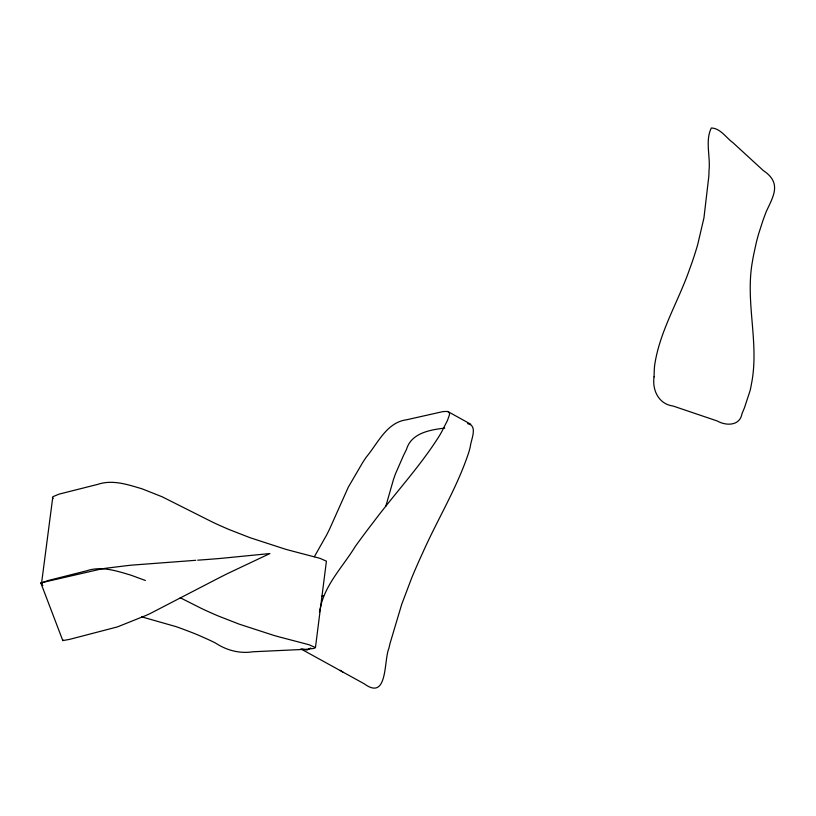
<?xml version="1.0" encoding="UTF-8"?>
<svg xmlns="http://www.w3.org/2000/svg" width="816" height="816" viewBox="0 0 816 816"><rect width="100%" height="100%" fill="white"/><g stroke="black" fill="none" stroke-linecap="round" stroke-linejoin="round"><path stroke-width="1.22" d="M42.881 585.541L41.483 583.858L52.836 496.73L59.007 494.149L97.665 484.398C110.935 479.859 124.777 483.643 137.649 487.519A137.863 38.281 7.2 0 1 142.157 488.866L162.068 496.75L211.732 521.72A274.309 76.163 7.2 0 0 218.688 524.974L221.269 526.126A390.313 108.375 7.2 0 0 229.286 529.615L250.084 537.713L284.784 549.005A107.039 29.723 7.2 0 0 289.649 550.372L319.954 558.328L326.42 561.173L315.455 647.567L314.017 648.394L307.01 649.25L252.97 651.77C239.516 653.871 226.481 650.301 215.291 642.906A308.978 85.792 7.2 0 0 208.192 639.509L198.961 635.409A200.92 55.784 7.2 0 0 192.229 632.645L182.937 629.116A299.819 83.242 7.2 0 0 176.154 626.668L141.576 616.825M319.433 612.082L319.719 610.725A116.066 57.079 -61 0 1 321.851 601.861C328.226 581.176 344.27 564.55 355.388 546.302A416.548 156.193 -46.6 0 1 362.437 536.653L366.955 530.604A289.935 108.722 -46.6 0 1 373.157 522.505C395.015 493.19 420.332 466.273 439.763 435.203A147.971 55.488 -46.6 0 0 442.17 430.899L447.494 420.373L449.443 414.854A13.331 4.998 -46.6 0 0 449.086 412.498L447.403 411.437L443.088 411.57L406.694 419.761C386.641 422.331 377.971 443.18 366.384 456.96A92.759 34.782 -46.6 0 0 362.661 462.57L348.33 487.121L329.939 528.289A243.137 91.168 -46.6 0 1 326.818 534.653L314.364 556.716M385.825 506.236L393.424 479.665A86.68 42.626 -61 0 1 395.709 473.3L403.308 455.93A195.636 96.206 -61 0 1 406.47 449.473C411.203 433.021 430.022 429.828 444.74 428.104M197.717 560.174L201.664 559.898A289.935 17.381 -8.6 0 0 208.141 559.419L213.149 559.021A416.548 24.959 -8.6 0 0 221.391 558.338L269.923 553.544L227.491 573.607A390.313 34.537 -20.9 0 0 220.31 577.228L218.015 578.391A274.309 24.276 -20.9 0 0 211.823 581.594L149.94 613.673A137.863 12.199 -20.9 0 1 145.829 615.529L117.402 626.912L69.554 639.377L62.801 640.591L63.22 640.07M41.483 583.858L42.83 582.44L48.052 580.553L86.71 570.792C99.98 566.263 113.812 570.047 126.694 573.913A137.863 38.281 7.2 0 1 131.192 575.26L145.411 580.502M310.682 648.026L307.02 650.056L302.073 648.985M62.801 640.591L40.8 582.889L101.082 569.017A13.331 0.796 -8.6 0 1 106.192 568.211L126.562 565.692A147.971 8.864 -8.6 0 1 131.335 565.162L195.738 560.306M321.586 596.261L323.564 595.68M42.085 583.042L40.8 582.991M467.609 423.667C478.298 425.656 470.893 439.712 470.291 446.74A137.863 67.799 -61 0 1 469.047 451.513C457.541 487.03 437.59 519.129 422.545 553.166A274.309 134.905 -61 0 0 417.976 563.254L416.395 566.875A390.313 191.954 -61 0 0 411.703 577.912L401.707 604.33L390.079 643.273A107.039 52.642 -61 0 0 388.916 648.261C383.632 660.368 388.161 701.362 364.242 683.808L300.88 648.904M180.203 597.73L200.777 608.114A274.309 76.163 7.2 0 0 207.733 611.368L210.304 612.52A390.313 108.375 7.2 0 0 218.331 616.009L239.119 624.118L273.819 635.399A107.039 29.723 7.2 0 0 278.695 636.776L308.999 644.722L315.455 647.567M448.096 411.672L470.73 424.208M343.097 672.313L340.282 670.334M53.05 498.576L52.448 497.454M654.055 376.91C652.106 390.048 658.614 404.114 673.098 406.031L717.172 420.954C726.362 426.156 740.03 425.921 742.019 413.559A195.636 151.664 77.5 0 0 744.539 407.541L750.077 390.691A86.68 67.198 77.5 0 0 751.414 384.152C759.543 343.985 745.304 303.246 752.158 262.997A299.819 232.438 77.5 0 1 753.698 254.531L756.279 242.689A200.92 155.764 77.5 0 1 758.645 233.845L762.685 221.289A308.978 239.537 77.5 0 1 766.377 211.313C773.558 195.86 781.85 182.876 763.297 170.544L732.982 142.718C726.158 137.822 720.324 128.132 711.328 128C704.942 140.678 710.614 156.723 709.002 170.636A107.039 82.977 77.5 0 1 708.829 176.215L703.943 217.913L697.68 244.667A390.313 302.583 77.5 0 1 694.365 255.479L693.202 258.998A274.309 212.66 77.5 0 1 689.775 268.668C678.626 301.155 659.42 331.49 654.575 365.854A137.863 106.876 77.5 0 0 654.228 371.107L654.055 376.91"/></g></svg>
